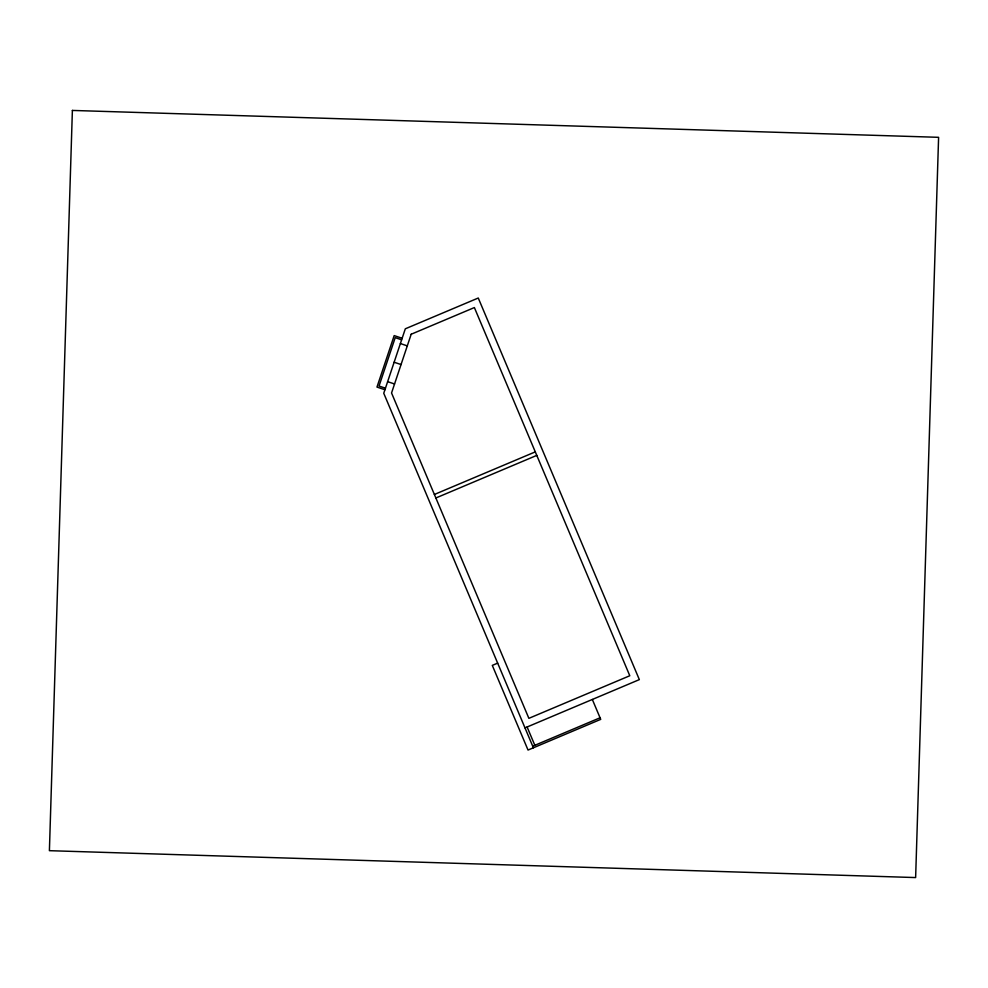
<?xml version="1.0" encoding="UTF-8"?>
<svg xmlns="http://www.w3.org/2000/svg" width="988" height="988" viewBox="0 0 988 988"><rect width="100%" height="100%" fill="white"/><g stroke="black" fill="none" stroke-linecap="round" stroke-linejoin="round"><path stroke-width="1.48" d="M434.387 494.469L535.298 451.874M435.869 497.989L536.78 455.394M497.668 663.133L492.296 665.393L528.037 750.053L600.729 719.363L592.331 699.467M524.999 727.884L639.347 679.62L478.266 298.018L405.315 328.806L383.752 393.273L533.397 747.793M532.73 746.199L600.062 717.782M402.153 338.267L394.187 335.599L376.971 387.074L384.937 389.741M401.634 339.798L395.212 337.649L379.034 386.049L385.456 388.198M400.375 343.565L407.291 345.874M394.138 362.238L401.054 364.547M387.629 381.664L394.545 383.974M527.11 726.995L534.841 745.31M72.383 110.434L49.4 850.68L915.629 877.566L938.6 137.32L72.383 110.434M411.181 334.24L391.544 392.977L528.876 718.338L629.788 675.743L474.376 307.564L411.181 334.24"/></g></svg>
